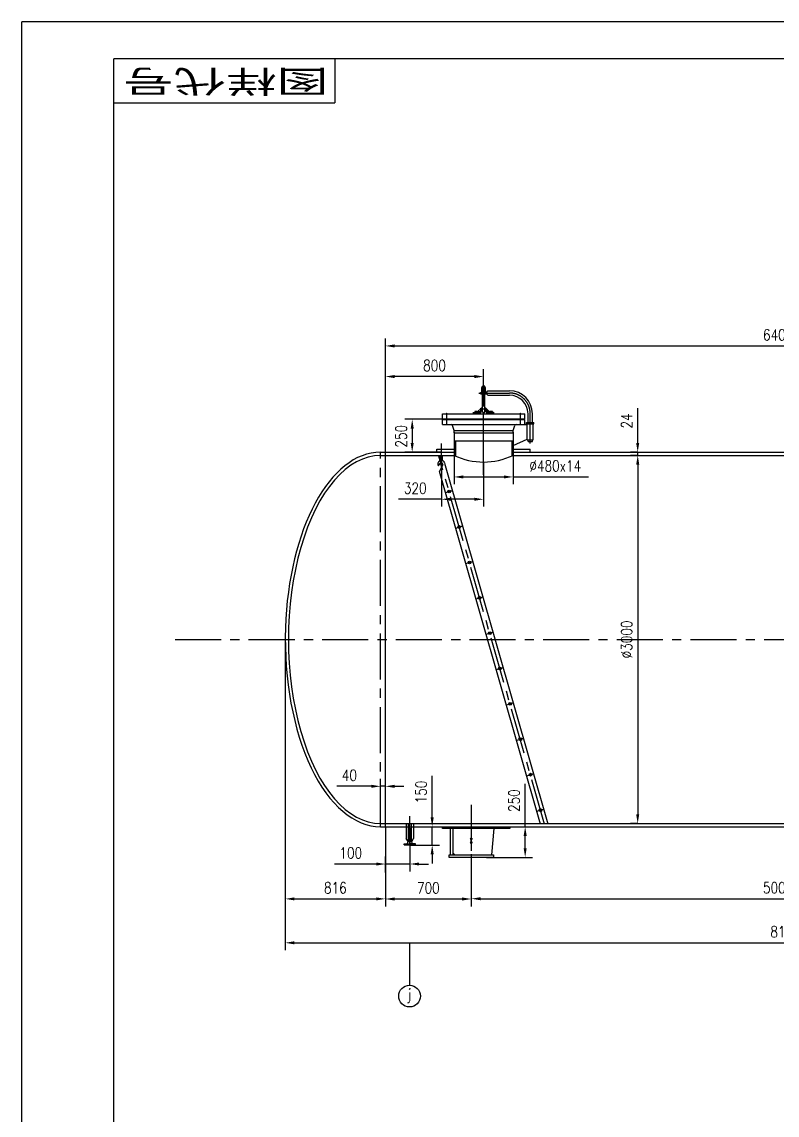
# Model space of a CAD drawing. Header units: millimetres. Extents: x 45700 to 70930, y -32425 to -14605.
# Drawn here: x 45700 to 51855, y -23515 to -14605 of the extents above; entities that cross this region are included whole.
import ezdxf
from ezdxf.enums import TextEntityAlignment as Align

# ---------------------------------------------------------------- set-up
doc = ezdxf.new("R2010")
doc.units = ezdxf.units.MM
doc.header["$LTSCALE"] = 300
doc.linetypes.add('CENTER', pattern=[2, 1.25, -0.25, 0.25, -0.25])
for name, color, linetype in [('1轮廓实线层', 7, 'Continuous'), ('2细线层', 4, 'Continuous'), ('3中心线层', 1, 'CENTER'), ('5剖面线层', 2, 'Continuous'), ('6文字层', 3, 'Continuous'), ('CEN', 1, 'CENTER'), ('THK', 7, 'Continuous'), ('THN', 2, 'Continuous')]:
    doc.layers.add(name, color=color, linetype=linetype)
doc.styles.add('PC_TEXTSTYLE', font='romans.shx', dxfattribs={"width": 0.8, "bigfont": 'hzfs.shx'})
doc.styles.add('PC_TEXTSTYLE1', font='romans.shx', dxfattribs={"bigfont": 'hzfs.shx'})
doc.styles.add('TH_GBDIM', font='romans.shx', dxfattribs={"width": 0.8, "bigfont": 'gbcbig.shx'})
doc.dimstyles.new('TH_GBDIM', dxfattribs={"dimscale": 30, "dimtxt": 3, "dimasz": 2.5, "dimexe": 2, "dimexo": 0, "dimgap": 1.5, "dimtad": 1, "dimdec": 0, "dimzin": 0, "dimdsep": 46, "dimtxsty": 'TH_GBDIM', "dimcen": 2.5, "dimclrd": 130, "dimclre": 130, "dimclrt": 3, "dimadec": 0, "dimazin": 0, "dimtfac": 0.714286, "dimtdec": 0, "dimtmove": 0, "dimatfit": 3, "dimfxl": 0, "dimtolj": 1, "dimtzin": 0, "dimlwd": -1, "dimlwe": -1, "dimarcsym": 0})

# ---------------------------------------------------------------- blocks, each defined once
blk = doc.blocks.new('*D54')
at = {"layer": 'Defpoints', "color": 0}
for p in [(50718.6, -18138), (50718.6, -21138), (50718.6, -21138)]:
    blk.add_point(p, dxfattribs=at)
at = {"layer": 'THK', "color": 130}
for p, q in [((50718.6, -18138), (50658.6, -18138)), ((50718.6, -18213), (50718.6, -21063)), ((50718.6, -21138), (50658.6, -21138))]:
    blk.add_line(p, q, dxfattribs=at)
for points in [[(50706.1, -18213), (50731.1, -18213), (50718.6, -18138)], [(50706.1, -21063), (50731.1, -21063), (50718.6, -21138)]]:
    blk.add_solid(points, dxfattribs=at)
at = {"layer": 'THK', "color": 3, "insert": (50628.6, -19638), "char_height": 90, "attachment_point": 5, "rotation": 90, "style": 'TH_GBDIM'}
blk.add_mtext('\\A1;%%C3000', dxfattribs=at)
blk = doc.blocks.new('*D55')
at = {"layer": 'Defpoints', "color": 0}
for p in [(50718.6, -18112), (50718.6, -18112), (50718.6, -18138)]:
    blk.add_point(p, dxfattribs=at)
at = {"layer": 'THK', "color": 130}
for p, q in [((50718.6, -18037), (50718.6, -17752)), ((50718.6, -18112), (50658.6, -18112)), ((50718.6, -18138), (50658.6, -18138)), ((50718.6, -18138), (50718.6, -18112)), ((50718.6, -18213), (50718.6, -18288))]:
    blk.add_line(p, q, dxfattribs=at)
for points in [[(50706.1, -18037), (50731.1, -18037), (50718.6, -18112)], [(50706.1, -18213), (50731.1, -18213), (50718.6, -18138)]]:
    blk.add_solid(points, dxfattribs=at)
at = {"layer": 'THK', "color": 3, "insert": (50628.6, -17857), "char_height": 90, "attachment_point": 5, "rotation": 90, "style": 'TH_GBDIM'}
blk.add_mtext('\\A1;24', dxfattribs=at)
blk = doc.blocks.new('*D45')
at = {"layer": 'Defpoints', "color": 0}
for p in [(49118.6, -18153.2), (49462.7, -18192.3), (49118.6, -18495.3)]:
    blk.add_point(p, dxfattribs=at)
at = {"layer": 'THK', "color": 130}
for p, q in [((49118.6, -18153.2), (49118.6, -18555.3)), ((49462.7, -18192.3), (49462.7, -18555.3)), ((49118.6, -18495.3), (48768.5, -18495.3)), ((49387.7, -18495.3), (49193.6, -18495.3))]:
    blk.add_line(p, q, dxfattribs=at)
for points in [[(49193.6, -18482.8), (49193.6, -18507.8), (49118.6, -18495.3)], [(49387.7, -18482.8), (49387.7, -18507.8), (49462.7, -18495.3)]]:
    blk.add_solid(points, dxfattribs=at)
at = {"layer": 'THK', "color": 3, "insert": (48906, -18405.3), "char_height": 90, "attachment_point": 5, "style": 'TH_GBDIM'}
blk.add_mtext('\\A1;320', dxfattribs=at)
blk = doc.blocks.new('*D161')
at = {"layer": 'Defpoints', "color": 0}
for p in [(49362.7, -21503.6), (54362.7, -21503.6), (54362.7, -21751)]:
    blk.add_point(p, dxfattribs=at)
at = {"layer": 'THK', "color": 130}
for p, q in [((49362.7, -21503.6), (49362.7, -21811)), ((54362.7, -21503.6), (54362.7, -21811)), ((49437.7, -21751), (54287.7, -21751))]:
    blk.add_line(p, q, dxfattribs=at)
for points in [[(49437.7, -21738.5), (49437.7, -21763.5), (49362.7, -21751)], [(54287.7, -21738.5), (54287.7, -21763.5), (54362.7, -21751)]]:
    blk.add_solid(points, dxfattribs=at)
at = {"layer": 'THK', "color": 3, "insert": (51862.7, -21661), "char_height": 90, "attachment_point": 5, "style": 'TH_GBDIM'}
blk.add_mtext('\\A1;5000', dxfattribs=at)
blk = doc.blocks.new('*D162')
at = {"layer": 'Defpoints', "color": 0}
for p in [(49733.3, -21164), (49801.5, -21164), (49485.6, -21414)]:
    blk.add_point(p, dxfattribs=at)
at = {"layer": 'THK', "color": 130}
for p, q in [((49801.5, -21164), (49801.5, -20813.9)), ((49733.3, -21164), (49861.5, -21164)), ((49801.5, -21339), (49801.5, -21239)), ((49485.6, -21414), (49861.5, -21414))]:
    blk.add_line(p, q, dxfattribs=at)
for points in [[(49789, -21239), (49814, -21239), (49801.5, -21164)], [(49789, -21339), (49814, -21339), (49801.5, -21414)]]:
    blk.add_solid(points, dxfattribs=at)
at = {"layer": 'THK', "color": 3, "insert": (49711.5, -20951.4), "char_height": 90, "attachment_point": 5, "rotation": 90, "style": 'TH_GBDIM'}
blk.add_mtext('\\A1;250', dxfattribs=at)
blk = doc.blocks.new('*D163')
at = {"layer": 'Defpoints', "color": 0}
for p in [(48788.2, -21164), (48862.7, -21314), (49043.8, -21314)]:
    blk.add_point(p, dxfattribs=at)
at = {"layer": 'THK', "color": 130}
for p, q in [((49043.8, -21089), (49043.8, -20749.1)), ((48788.2, -21164), (49103.8, -21164)), ((49043.8, -21314), (49043.8, -21164)), ((48862.7, -21314), (49103.8, -21314)), ((49043.8, -21389), (49043.8, -21464))]:
    blk.add_line(p, q, dxfattribs=at)
for points in [[(49031.3, -21089), (49056.3, -21089), (49043.8, -21164)], [(49031.3, -21389), (49056.3, -21389), (49043.8, -21314)]]:
    blk.add_solid(points, dxfattribs=at)
at = {"layer": 'THK', "color": 3, "insert": (48953.8, -20881.6), "char_height": 90, "attachment_point": 5, "rotation": 90, "style": 'TH_GBDIM'}
blk.add_mtext('\\A1;150', dxfattribs=at)
blk = doc.blocks.new('*D164')
at = {"layer": 'Defpoints', "color": 0}
for p in [(47846.7, -19638), (48662.7, -21164), (48662.7, -21752.3)]:
    blk.add_point(p, dxfattribs=at)
at = {"layer": 'THK', "color": 130}
for p, q in [((47846.7, -19638), (47846.7, -21812.3)), ((48662.7, -21164), (48662.7, -21812.3)), ((47921.7, -21752.3), (48587.7, -21752.3))]:
    blk.add_line(p, q, dxfattribs=at)
for points in [[(47921.7, -21739.8), (47921.7, -21764.8), (47846.7, -21752.3)], [(48587.7, -21739.8), (48587.7, -21764.8), (48662.7, -21752.3)]]:
    blk.add_solid(points, dxfattribs=at)
at = {"layer": 'THK', "color": 3, "insert": (48254.7, -21662.3), "char_height": 90, "attachment_point": 5, "style": 'TH_GBDIM'}
blk.add_mtext('\\A1;816', dxfattribs=at)
blk = doc.blocks.new('*D165')
at = {"layer": 'Defpoints', "color": 0}
for p in [(48662.7, -21752.3), (49362.7, -21751), (49362.7, -21753.2)]:
    blk.add_point(p, dxfattribs=at)
at = {"layer": 'THK', "color": 130}
for p, q in [((48662.7, -21752.3), (48662.7, -21813.2)), ((48737.7, -21753.2), (49287.7, -21753.2)), ((49362.7, -21751), (49362.7, -21813.2))]:
    blk.add_line(p, q, dxfattribs=at)
for points in [[(48737.7, -21740.7), (48737.7, -21765.7), (48662.7, -21753.2)], [(49287.7, -21740.7), (49287.7, -21765.7), (49362.7, -21753.2)]]:
    blk.add_solid(points, dxfattribs=at)
at = {"layer": 'THK', "color": 3, "insert": (49012.7, -21663.2), "char_height": 90, "attachment_point": 5, "style": 'TH_GBDIM'}
blk.add_mtext('\\A1;700', dxfattribs=at)
blk = doc.blocks.new('*D166')
at = {"layer": 'Defpoints', "color": 0}
for p in [(48862.7, -21355.4), (48862.7, -21468.1), (48662.7, -21536.1)]:
    blk.add_point(p, dxfattribs=at)
at = {"layer": 'THK', "color": 130}
for p, q in [((48862.7, -21355.4), (48862.7, -21528.1)), ((48587.7, -21468.1), (48247.8, -21468.1)), ((48662.7, -21536.1), (48662.7, -21408.1)), ((48862.7, -21468.1), (48662.7, -21468.1)), ((48937.7, -21468.1), (49012.7, -21468.1))]:
    blk.add_line(p, q, dxfattribs=at)
for points in [[(48587.7, -21455.6), (48587.7, -21480.6), (48662.7, -21468.1)], [(48937.7, -21455.6), (48937.7, -21480.6), (48862.7, -21468.1)]]:
    blk.add_solid(points, dxfattribs=at)
at = {"layer": 'THK', "color": 3, "insert": (48380.3, -21378.1), "char_height": 90, "attachment_point": 5, "style": 'TH_GBDIM'}
blk.add_mtext('\\A1;100', dxfattribs=at)
blk = doc.blocks.new('*D168')
at = {"layer": 'Defpoints', "color": 0}
for p in [(47846.7, -19638), (55998.7, -19638), (55998.7, -22110.2)]:
    blk.add_point(p, dxfattribs=at)
at = {"layer": 'THK', "color": 130}
for p, q in [((47846.7, -19638), (47846.7, -22170.2)), ((55998.7, -19638), (55998.7, -22170.2)), ((47921.7, -22110.2), (55923.7, -22110.2))]:
    blk.add_line(p, q, dxfattribs=at)
for points in [[(47921.7, -22097.7), (47921.7, -22122.7), (47846.7, -22110.2)], [(55923.7, -22097.7), (55923.7, -22122.7), (55998.7, -22110.2)]]:
    blk.add_solid(points, dxfattribs=at)
at = {"layer": 'THK', "color": 3, "insert": (51922.7, -22020.2), "char_height": 90, "attachment_point": 5, "style": 'TH_GBDIM'}
blk.add_mtext('\\A1;8152', dxfattribs=at)
blk = doc.blocks.new('*D169')
at = {"layer": 'Defpoints', "color": 0}
for p in [(55062.7, -17245.8), (48662.7, -18112), (55062.7, -18112)]:
    blk.add_point(p, dxfattribs=at)
at = {"layer": 'THK', "color": 130}
for p, q in [((48662.7, -18112), (48662.7, -17185.8)), ((55062.7, -18112), (55062.7, -17185.8)), ((48737.7, -17245.8), (54987.7, -17245.8))]:
    blk.add_line(p, q, dxfattribs=at)
for points in [[(48737.7, -17233.3), (48737.7, -17258.3), (48662.7, -17245.8)], [(54987.7, -17233.3), (54987.7, -17258.3), (55062.7, -17245.8)]]:
    blk.add_solid(points, dxfattribs=at)
at = {"layer": 'THK', "color": 3, "insert": (51862.7, -17155.8), "char_height": 90, "attachment_point": 5, "style": 'TH_GBDIM'}
blk.add_mtext('\\A1;6400', dxfattribs=at)
blk = doc.blocks.new('*D170')
at = {"layer": 'Defpoints', "color": 0}
for p in [(49185.2, -17843.9), (48881, -18112), (49118.6, -18112)]:
    blk.add_point(p, dxfattribs=at)
at = {"layer": 'THK', "color": 130}
for p, q in [((49185.2, -17843.9), (48821, -17843.9)), ((48881, -17918.9), (48881, -18037)), ((49118.6, -18112), (48821, -18112))]:
    blk.add_line(p, q, dxfattribs=at)
for points in [[(48868.5, -17918.9), (48893.5, -17918.9), (48881, -17843.9)], [(48868.5, -18037), (48893.5, -18037), (48881, -18112)]]:
    blk.add_solid(points, dxfattribs=at)
at = {"layer": 'THK', "color": 3, "insert": (48791, -17981.9), "char_height": 90, "attachment_point": 5, "rotation": 90, "style": 'TH_GBDIM'}
blk.add_mtext('\\A1;250', dxfattribs=at)
blk = doc.blocks.new('*D171')
at = {"layer": 'Defpoints', "color": 0}
for p in [(49222.7, -18138), (49702.7, -18138), (49702.7, -18313.5)]:
    blk.add_point(p, dxfattribs=at)
at = {"layer": 'THK', "color": 130}
for p, q in [((49222.7, -18138), (49222.7, -18373.5)), ((49702.7, -18138), (49702.7, -18373.5)), ((49297.7, -18313.5), (49627.7, -18313.5)), ((49702.7, -18313.5), (50316.8, -18313.5))]:
    blk.add_line(p, q, dxfattribs=at)
for points in [[(49297.7, -18301), (49297.7, -18326), (49222.7, -18313.5)], [(49627.7, -18301), (49627.7, -18326), (49702.7, -18313.5)]]:
    blk.add_solid(points, dxfattribs=at)
at = {"layer": 'THK', "color": 3, "insert": (50047.3, -18223.5), "char_height": 90, "attachment_point": 5, "style": 'TH_GBDIM'}
blk.add_mtext('\\A1;%%c480x14', dxfattribs=at)
blk = doc.blocks.new('*D179')
at = {"layer": 'Defpoints', "color": 0}
for p in [(48662.7, -17495.4), (48662.7, -17648.9), (49462.7, -17739.4)]:
    blk.add_point(p, dxfattribs=at)
at = {"layer": 'THK', "color": 130}
for p, q in [((48662.7, -17648.9), (48662.7, -17435.4)), ((49462.7, -17739.4), (49462.7, -17435.4)), ((49387.7, -17495.4), (48737.7, -17495.4))]:
    blk.add_line(p, q, dxfattribs=at)
for points in [[(48737.7, -17482.9), (48737.7, -17507.9), (48662.7, -17495.4)], [(49387.7, -17482.9), (49387.7, -17507.9), (49462.7, -17495.4)]]:
    blk.add_solid(points, dxfattribs=at)
at = {"layer": 'THK', "color": 3, "insert": (49062.7, -17405.4), "char_height": 90, "attachment_point": 5, "style": 'TH_GBDIM'}
blk.add_mtext('\\A1;800', dxfattribs=at)
blk = doc.blocks.new('*D184')
at = {"layer": 'Defpoints', "color": 0}
for p in [(48622.7, -20834.9), (48622.7, -21164), (48662.7, -21164)]:
    blk.add_point(p, dxfattribs=at)
at = {"layer": 'THK', "color": 130}
for p, q in [((48547.7, -20834.9), (48266.1, -20834.9)), ((48622.7, -21164), (48622.7, -20774.9)), ((48662.7, -20834.9), (48622.7, -20834.9)), ((48662.7, -21164), (48662.7, -20774.9)), ((48737.7, -20834.9), (48812.7, -20834.9))]:
    blk.add_line(p, q, dxfattribs=at)
for points in [[(48547.7, -20822.4), (48547.7, -20847.4), (48622.7, -20834.9)], [(48737.7, -20822.4), (48737.7, -20847.4), (48662.7, -20834.9)]]:
    blk.add_solid(points, dxfattribs=at)
at = {"layer": 'THK', "color": 3, "insert": (48369.4, -20744.9), "char_height": 90, "attachment_point": 5, "style": 'TH_GBDIM'}
blk.add_mtext('\\A1;40', dxfattribs=at)

msp = doc.modelspace()

# ---------------------------------------------------------------- linework, layer by layer
at = {"layer": '1轮廓实线层'}
for p, q in [((70630.4, -14904.7), (46450.4, -14904.7)), ((46450.4, -32124.7), (46450.4, -14904.7)), ((49082.7, -18112), (49082.7, -18086)), ((49842.7, -18112), (49842.7, -18086)), ((49108.6, -18179.7), (49108.6, -18138)), ((49128.6, -18179.7), (49128.6, -18138)), ((49990, -21142), (49147.4, -18203.8)), ((49927.6, -21142), (49103.5, -18268.4)), ((48832.7, -21138), (48832.7, -21259.7)), ((48892.7, -21138), (48892.7, -21259.7))]:
    msp.add_line(p, q, dxfattribs=at)
at = {"layer": '2细线层'}
for p, q in [((70930.4, -14604.7), (45700.4, -14604.7)), ((45700.4, -32424.7), (45700.4, -14604.7)), ((48859.4, -22110.2), (48859.4, -22455.8))]:
    msp.add_line(p, q, dxfattribs=at)
at = {"layer": '2细线层', "linetype": 'Continuous'}
for p in [(48250.4, -14904.7), (46450.4, -15264.7)]:
    msp.add_line(p, (48250.4, -15264.7), dxfattribs=at)
at = {"layer": '3中心线层'}
for p, q in [((49462.7, -18162.4), (49462.7, -17902.4)), ((49462.5, -18297.4), (49462.7, -17910.5)), ((49958.8, -21142), (49099.3, -18144.7)), ((49118.6, -18239.4), (49118.6, -18142)), ((49153.2, -18441.4), (49210.8, -18424.8)), ((49235.9, -18729.8), (49293.5, -18713.2)), ((49318.5, -19018.1), (49376.2, -19001.6)), ((49401.2, -19306.5), (49458.9, -19290)), ((49483.9, -19594.9), (49541.6, -19578.4)), ((46948.4, -19638), (55925.9, -19638)), ((49566.6, -19883.3), (49624.3, -19866.7)), ((49649.3, -20171.7), (49707, -20155.1)), ((49733.3, -20459.7), (49791, -20443.1)), ((49815.6, -20748.2), (49873.3, -20731.6)), ((49896.6, -21037), (49954.3, -21020.5)), ((48862.7, -21313.4), (48862.7, -21079.3)), ((48862.7, -21174.6), (48862.7, -21355.4))]:
    msp.add_line(p, q, dxfattribs=at)
at = {"layer": '5剖面线层'}
for points in [[(49375.7, -17799.9), (49390.7, -17799.9), (49390.7, -17785.9)], [(49549.7, -17799.9), (49534.7, -17799.9), (49534.7, -17785.9)]]:
    msp.add_solid(points, dxfattribs=at)
at = {"layer": 'CEN', "ltscale": 5}
for p, q in [((49422.7, -17629.9), (49674.7, -17629.9)), ((49410.7, -17789.9), (49375.7, -17789.9)), ((49549.7, -17789.9), (49514.7, -17789.9)), ((49842.7, -18040.9), (49842.7, -17797.9))]:
    msp.add_line(p, q, dxfattribs=at)
at = {"layer": 'CEN'}
for p, q in [((49162.7, -17888.4), (49162.7, -17794.4)), ((49462.7, -18162.4), (49462.7, -17739.4)), ((49762.7, -17888.4), (49762.7, -17794.4)), ((49118.6, -18181), (49118.6, -18040.8)), ((48622.7, -21164), (48622.7, -18112)), ((49362.7, -20986.6), (49362.7, -21389)), ((49373.2, -21264), (49352.2, -21264)), ((49373.2, -21294), (49352.2, -21294)), ((49362.7, -21304.5), (49362.7, -21253.5)), ((48827.9, -21313.4), (48827.9, -21301.2)), ((48897.5, -21313.4), (48897.5, -21301.2)), ((49362.7, -21389), (49362.7, -21503.6))]:
    msp.add_line(p, q, dxfattribs=at)
at = {"layer": 'CEN', "ltscale": 5}
for centre, radius, start, end in [((49674.7, -17797.9), 168, 0, 90), ((49410.7, -17759.9), 30, 270, 330), ((49462.7, -17789.9), 30, 30, 150), ((49514.7, -17759.9), 30, 210, 270)]:
    msp.add_arc(centre, radius, start, end, dxfattribs=at)
at = {"layer": 'CEN'}
msp.add_solid([(49192.7, -21394), (49192.7, -21388), (49186.7, -21394)], dxfattribs=at)
at = {"layer": 'THK'}
for p, q in [((49437.7, -17624.9), (49487.7, -17624.9)), ((49437.7, -17634.9), (49437.7, -17624.9)), ((49437.7, -17634.9), (49487.7, -17634.9)), ((49452.7, -17779.9), (49452.7, -17634.9)), ((49472.7, -17779.9), (49472.7, -17634.9)), ((49487.7, -17624.9), (49497.7, -17611.9)), ((49487.7, -17634.9), (49487.7, -17624.9)), ((49487.7, -17634.9), (49497.7, -17647.9)), ((49497.7, -17611.9), (49674.7, -17611.9)), ((49497.7, -17647.9), (49674.7, -17647.9)), ((49497.7, -17647.9), (49497.7, -17647.9)), ((49127.7, -17799.9), (49797.7, -17799.9)), ((49127.7, -17838.9), (49127.7, -17799.9)), ((49163.8, -17794.9), (49161.6, -17797)), ((49161.6, -17794.9), (49163.8, -17797)), ((49390.7, -17779.9), (49390.7, -17799.9)), ((49410.7, -17779.9), (49390.7, -17779.9)), ((49534.7, -17779.9), (49514.7, -17779.9)), ((49534.7, -17779.9), (49534.7, -17799.9)), ((49763.8, -17794.9), (49761.6, -17797)), ((49761.6, -17794.9), (49763.8, -17797)), ((49797.7, -17838.9), (49797.7, -17799.9)), ((49824.7, -17870.9), (49824.7, -17797.9)), ((49860.7, -17870.9), (49860.7, -17797.9)), ((49127.7, -17838.9), (49797.7, -17838.9)), ((49127.7, -17845.9), (49797.7, -17845.9)), ((49127.7, -17885.9), (49127.7, -17845.9)), ((49127.7, -17885.9), (49197.2, -17885.9)), ((49163.8, -17885.9), (49161.6, -17888)), ((49161.6, -17885.9), (49163.8, -17888)), ((49185.2, -17841.9), (49740.2, -17841.9)), ((49185.2, -17845.9), (49185.2, -17841.9)), ((49197.2, -17885.9), (49728.2, -17885.9)), ((49200.7, -17841.9), (49200.7, -17838.9)), ((49222.7, -17933.9), (49208.5, -17893.9)), ((49702.7, -17933.9), (49716.9, -17893.9)), ((49724.7, -17841.9), (49724.7, -17838.9)), ((49728.2, -17885.9), (49797.7, -17885.9)), ((49740.2, -17845.9), (49740.2, -17841.9)), ((49763.8, -17885.9), (49761.6, -17888)), ((49761.6, -17885.9), (49763.8, -17888)), ((49797.7, -17885.9), (49797.7, -17845.9)), ((49797.7, -17885.9), (49817.7, -17885.9)), ((49812.7, -17870.9), (49872.7, -17870.9)), ((49812.7, -17880.9), (49812.7, -17870.9)), ((49812.7, -17880.9), (49872.7, -17880.9)), ((49817.7, -18010.9), (49817.7, -17880.9)), ((49867.7, -18010.9), (49867.7, -17880.9)), ((49872.7, -17880.9), (49872.7, -17870.9)), ((49222.7, -17953.9), (49222.7, -17933.9)), ((49222.7, -17933.9), (49702.7, -17933.9)), ((49222.7, -17948.4), (49222.7, -18138)), ((49222.7, -17953.9), (49702.7, -17953.9)), ((49702.7, -17953.9), (49702.7, -17933.9)), ((49702.7, -17948.4), (49702.7, -18138)), ((49082.7, -18086), (49222.7, -18086)), ((49232.7, -18018.8), (49232.7, -18142.6)), ((49692.7, -18018.7), (49692.7, -18142.6)), ((49702.7, -18055.9), (49817.7, -18005.9)), ((49702.7, -18086), (49842.7, -18086)), ((49817.7, -18010.9), (49867.7, -18010.9)), ((49824.7, -18025.9), (49824.7, -18010.9)), ((49824.7, -18025.9), (49860.7, -18025.9)), ((49860.7, -18025.9), (49860.7, -18010.9)), ((48622.7, -18112), (49222.7, -18112)), ((48622.7, -18138), (49222.7, -18138)), ((48662.7, -21164), (48662.7, -18112)), ((49702.7, -18112), (52244.5, -18112)), ((49702.7, -18138), (52244.5, -18138)), ((49091.5, -18221), (49096.4, -18219.6)), ((49096.4, -18219.6), (49108.3, -18204.1)), ((49128.8, -18216.2), (49103.5, -18268.4)), ((48622.7, -21138), (51733.8, -21138)), ((48622.7, -21164), (48832.7, -21164)), ((48849.6, -21285.1), (48849.6, -21138)), ((48875.8, -21285.1), (48875.8, -21138)), ((48892.7, -21164), (49234.2, -21164)), ((49127.7, -21178), (49127.7, -21164)), ((49192.7, -21178), (49127.7, -21178)), ((49192.7, -21394), (49192.7, -21178)), ((49677.7, -21178), (49192.7, -21178)), ((49212.7, -21178), (49212.7, -21394)), ((49234.2, -21164), (54047.7, -21164)), ((49528.7, -21394), (49548.4, -21178)), ((49677.7, -21164), (49677.7, -21178)), ((51733.8, -21138), (54047.7, -21138)), ((48846.8, -21285.1), (48832.7, -21259.7)), ((48878.6, -21285.1), (48862.7, -21285.1)), ((48878.6, -21285.1), (48892.7, -21259.7)), ((48878.6, -21288.9), (48878.6, -21285.1)), ((48882.6, -21301.2), (48878.8, -21290)), ((48835.1, -21314), (48835.1, -21311.8)), ((48890.2, -21314), (48835.1, -21314)), ((48908.6, -21302.9), (48862.7, -21302.9)), ((48908.6, -21311.8), (48862.7, -21311.8)), ((48890.2, -21314), (48890.2, -21311.8)), ((48908.6, -21311.8), (48908.6, -21302.9)), ((49228.7, -21394), (49212.7, -21378)), ((49182.7, -21414), (49182.7, -21394)), ((49182.7, -21394), (49542.7, -21394)), ((49542.7, -21414), (49182.7, -21414)), ((49542.7, -21394), (49542.7, -21414))]:
    msp.add_line(p, q, dxfattribs=at)
at = {"layer": 'THK', "extrusion": (1.22461e-16, -2.24949e-32, -1)}
for p, q in [((48842.8, -21301.2), (48846.6, -21290)), ((48846.8, -21285.1), (48862.7, -21285.1)), ((48846.8, -21288.9), (48846.8, -21285.1)), ((48816.8, -21302.9), (48862.7, -21302.9)), ((48816.8, -21311.8), (48816.8, -21302.9)), ((48816.8, -21311.8), (48862.7, -21311.8))]:
    msp.add_line(p, q, dxfattribs=at)
at = {"layer": 'THK'}
for points in [[(49462.7, -17624.9), (49481.2, -17624.9), (49481.2, -17621.9), (49444.2, -17621.9), (49444.2, -17624.9), (49462.7, -17624.9)], [(49462.7, -17603.2), (49476.5, -17603.2), (49479.2, -17602.2), (49479.2, -17585.6), (49476.5, -17584.5), (49448.8, -17584.5), (49446.2, -17585.6), (49446.2, -17602.2), (49448.8, -17603.2), (49462.7, -17603.2)], [(49462.7, -17621.9), (49476.5, -17621.9), (49479.2, -17620.9), (49479.2, -17604.3), (49476.5, -17603.2), (49448.8, -17603.2), (49446.2, -17604.3), (49446.2, -17620.9), (49448.8, -17621.9), (49462.7, -17621.9)], [(49472.7, -17584.5), (49472.7, -17575.9), (49471.7, -17574.9), (49453.7, -17574.9), (49452.7, -17575.9), (49452.7, -17584.5)], [(49472.7, -17575.9), (49452.7, -17575.9)]]:
    msp.add_lwpolyline(points, dxfattribs=at)
for points in [[(49454.5, -17593.9), (49454.5, -17585.6, 0.254932), (49446.2, -17585.6, 0.254932)], [(49454.5, -17593.9), (49454.5, -17602.2, -0.254932), (49446.2, -17602.2, -0.254932)], [(49454.5, -17612.6), (49454.5, -17604.3, 0.254932), (49446.2, -17604.3, 0.254932)], [(49454.5, -17612.6), (49454.5, -17620.9, -0.254932), (49446.2, -17620.9, -0.254932)], [(49454.5, -17585.6, -0.127466), (49470.9, -17585.6, -0.127466)], [(49454.5, -17602.2, 0.127466), (49470.9, -17602.2, 0.127466)], [(49454.5, -17604.3, -0.127466), (49470.9, -17604.3, -0.127466)], [(49454.5, -17620.9, 0.127466), (49470.9, -17620.9, 0.127466)], [(49470.9, -17593.9), (49470.9, -17585.6, -0.254932), (49479.2, -17585.6, -0.254932)], [(49470.9, -17593.9), (49470.9, -17602.2, 0.254932), (49479.2, -17602.2, 0.254932)], [(49470.9, -17612.6), (49470.9, -17604.3, -0.254932), (49479.2, -17604.3, -0.254932)], [(49470.9, -17612.6), (49470.9, -17620.9, 0.254932), (49479.2, -17620.9, 0.254932)]]:
    msp.add_lwpolyline(points, format="xyb", dxfattribs=at)
for centre, radius in [((49118.6, -18208), 11), ((49182, -18433.1), 11), ((49264.7, -18721.5), 11), ((49347.4, -19009.9), 11), ((49430.1, -19298.3), 11), ((49512.8, -19586.6), 11), ((49595.5, -19875), 11), ((49678.1, -20163.4), 11), ((49762.1, -20451.4), 11), ((49844.4, -20739.9), 11), ((49925.5, -21028.7), 11), ((49362.7, -21264), 5.5), ((49362.7, -21294), 5.5), ((48859.4, -22544.3), 88.5)]:
    msp.add_circle(centre, radius, dxfattribs=at)
for centre, radius, start, end in [((49674.7, -17797.9), 186, 0, 90), ((49462.7, -17739.9), 10, 0, 180), ((49674.7, -17797.9), 150, 0, 90), ((49410.7, -17759.9), 20, 270, 330), ((49410.7, -17759.9), 40, 270, 330), ((49462.7, -17789.9), 40, 104.47751, 150), ((49462.7, -17789.9), 20, 120, 150), ((49462.7, -17779.9), 10, 180, 0), ((49462.7, -17789.9), 40, 30, 75.52249), ((49462.7, -17789.9), 20, 30, 60), ((49514.7, -17759.9), 40, 210, 270), ((49514.7, -17759.9), 20, 210, 270), ((49197.2, -17897.9), 12, 19.50245, 90), ((49728.2, -17897.9), 12, 90, 160.49755), ((49462.7, -17635.1), 557.2, 244.48832, 295.51168), ((49118.6, -18208), 30, 102.52878, 205.59407), ((49118.6, -18208), 30, 16, 102.52878), ((48881.3, -21288.9), 2.78, 180, 203.02549), ((48885.1, -21300.1), 2.78, 203.02549, 270)]:
    msp.add_arc(centre, radius, start, end, dxfattribs=at)
at = {"layer": 'THK', "extrusion": (1.22461e-16, -2.24949e-32, -1)}
for centre, start, end in [((-48844, -21288.9), 180, 203.02549), ((-48840.3, -21300.1), 203.02549, 270)]:
    msp.add_arc(centre, 2.78, start, end, dxfattribs=at)
at = {"layer": 'THK'}
for major_axis, ratio, start_param, end_param in [((0, 1526), 0.508519, 0, 1.509519), ((0, 1500), 0.5, 0, 3.141593), ((0, 1526), 0.508519, 1.509519, 3.141593)]:
    msp.add_ellipse((48622.7, -19638), major_axis=major_axis, ratio=ratio, start_param=start_param, end_param=end_param, dxfattribs=at)
at = {"layer": 'THN'}
for points in [[(49453.7, -17584.5), (49453.7, -17574.9)], [(49471.7, -17584.5), (49471.7, -17574.9)], [(49222.7, -18018.7), (49272.8, -18019.1), (49331.4, -18019.2), (49395.7, -18019), (49462.7, -18018.7), (49529.7, -18018.5), (49593.9, -18018.3), (49652.5, -18018.4), (49702.7, -18018.7)]]:
    msp.add_lwpolyline(points, dxfattribs=at)

# ---------------------------------------------------------------- texts
at = {"layer": '1轮廓实线层', "insert": (48839, -22486), "char_height": 85, "width": 55.45, "attachment_point": 1, "style": 'PC_TEXTSTYLE1'}
msp.add_mtext('{\\C3;j}', dxfattribs=at)
at = {"layer": '6文字层', "style": 'PC_TEXTSTYLE', "width": 1.815486}
msp.add_attdef('图样代号', text='图样代号', height=210, rotation=180, dxfattribs=at).set_placement((48197.6, -14976.8), (46520.8, -14976.8), align=Align.FIT)

# ---------------------------------------------------------------- dimensions: what is measured, and where the dimension line sits
at = {"layer": 'THK'}
for base, p1, p2, picture, middle in [((55062.7, -17245.8), (48662.7, -18112), (55062.7, -18112), '*D169', (51862.7, -17245.8)), ((48662.7, -21752.3), (47846.7, -19638), (48662.7, -21164), '*D164', (48254.7, -21752.3))]:
    dim = msp.add_linear_dim(base=base, p1=p1, p2=p2, dimstyle='TH_GBDIM', dxfattribs=at)
    dim.commit()
    dim.dimension.update_dxf_attribs({"geometry": picture, "text_midpoint": middle, "dimtype": 160})
for base, p1, p2, picture, middle in [((48662.7, -17495.4), (49462.7, -17739.4), (48662.7, -17648.9), '*D179', (49062.7, -17405.4)), ((55998.7, -22110.2), (47846.7, -19638), (55998.7, -19638), '*D168', (51922.7, -22020.2)), ((48622.7, -20834.9), (48662.7, -21164), (48622.7, -21164), '*D184', (48369.4, -20744.9)), ((54362.7, -21751), (49362.7, -21503.6), (54362.7, -21503.6), '*D161', (51862.7, -21661)), ((49362.7, -21753.2), (48662.7, -21752.3), (49362.7, -21751), '*D165', (49012.7, -21663.2))]:
    dim = msp.add_linear_dim(base=base, p1=p1, p2=p2, dimstyle='TH_GBDIM', dxfattribs=at)
    dim.commit()
    dim.dimension.update_dxf_attribs({"geometry": picture, "text_midpoint": middle})
dim = msp.add_linear_dim(base=(50718.6, -18112), p1=(50718.6, -18138), p2=(50718.6, -18112), angle=90, text='24', dimstyle='TH_GBDIM', dxfattribs=at)
dim.commit()
dim.dimension.update_dxf_attribs({"geometry": '*D55', "text_midpoint": (50628.6, -17857)})
for base, p1, p2, text, picture, middle in [((48881, -18112), (49185.2, -17843.9), (49118.6, -18112), '250', '*D170', (48881, -17981.9)), ((50718.6, -21138), (50718.6, -18138), (50718.6, -21138), '%%C3000', '*D54', (50718.6, -19638))]:
    dim = msp.add_linear_dim(base=base, p1=p1, p2=p2, angle=90, text=text, dimstyle='TH_GBDIM', dxfattribs=at)
    dim.commit()
    dim.dimension.update_dxf_attribs({"geometry": picture, "text_midpoint": middle, "dimtype": 160})
for base, p1, p2, text, picture, middle in [((49118.6, -18495.3), (49462.7, -18192.3), (49118.6, -18153.2), '320', '*D45', (48906, -18495.3)), ((48862.7, -21468.1), (48662.7, -21536.1), (48862.7, -21355.4), '100', '*D166', (48380.3, -21468.1))]:
    dim = msp.add_linear_dim(base=base, p1=p1, p2=p2, text=text, dimstyle='TH_GBDIM', dxfattribs=at)
    dim.commit()
    dim.dimension.update_dxf_attribs({"geometry": picture, "text_midpoint": middle, "dimtype": 160})
dim = msp.add_linear_dim(base=(49702.7, -18313.5), p1=(49222.7, -18138), p2=(49702.7, -18138), text='%%c480x14', dimstyle='TH_GBDIM', dxfattribs=at)
dim.commit()
dim.dimension.update_dxf_attribs({"geometry": '*D171', "text_midpoint": (50047.3, -18223.5)})
dim = msp.add_linear_dim(base=(49043.8, -21314), p1=(48788.2, -21164), p2=(48862.7, -21314), angle=90, dimstyle='TH_GBDIM', dxfattribs=at)
dim.commit()
dim.dimension.update_dxf_attribs({"geometry": '*D163', "text_midpoint": (49043.8, -20881.6), "dimtype": 160})
dim = msp.add_linear_dim(base=(49801.5, -21164), p1=(49485.6, -21414), p2=(49733.3, -21164), angle=90, dimstyle='TH_GBDIM', dxfattribs=at)
dim.commit()
dim.dimension.update_dxf_attribs({"geometry": '*D162', "text_midpoint": (49711.5, -20951.4)})

doc.saveas('drawing.dxf')
